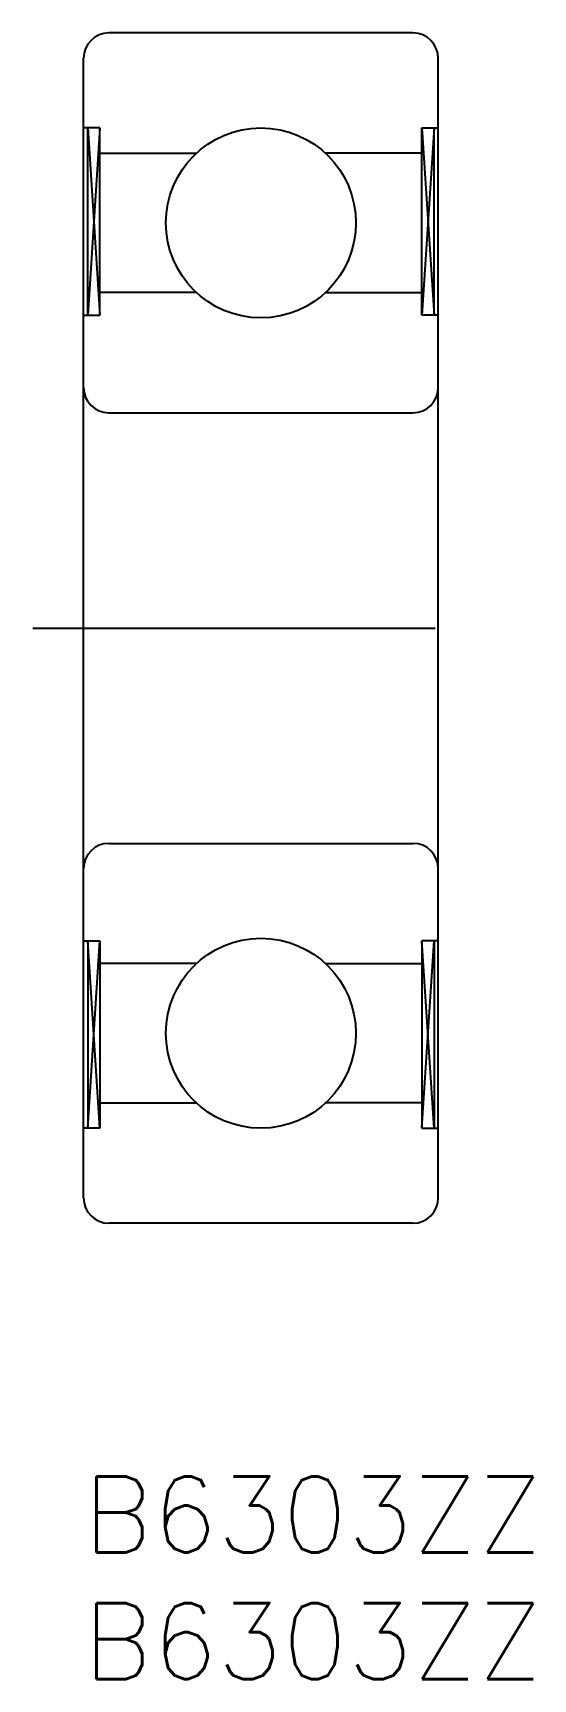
# Model space of a CAD drawing. Extents: x -2 to 17.7, y -8 to 57.
import ezdxf

# ---------------------------------------------------------------- set-up
doc = ezdxf.new("R2010")
doc.units = 0
doc.header["$LTSCALE"] = 0.5
doc.linetypes.add('CENTER', pattern=[50.8, 31.75, -6.35, 6.35, -6.35])
for name, color, linetype in [('MSM_CENTER', 1, 'CENTER'), ('MSM_CONTINUOUS', 7, 'CONTINUOUS'), ('MSM_NARROW', 5, 'CONTINUOUS'), ('MSM_PART_NUMBER', 7, 'CONTINUOUS')]:
    doc.layers.add(name, color=color, linetype=linetype)
doc.styles.get("Standard").update_dxf_attribs({"font": 'txt.shx', "height": 3, "bigfont": 'bigfont.shx'})

# ---------------------------------------------------------------- blocks, each defined once
blk = doc.blocks.new('*U2')
at = {"layer": 'MSM_PART_NUMBER'}
blk.add_text('B6303ZZ', height=3, dxfattribs=at).set_placement((0, -3))
blk = doc.blocks.new('*U3')
at = {"layer": 'MSM_PART_NUMBER'}
blk.add_text('B6303ZZ', height=3, dxfattribs=at).set_placement((0, -8))

msp = doc.modelspace()

# ---------------------------------------------------------------- linework, layer by layer
at = {"layer": 'MSM_CENTER'}
msp.add_line((-2, 33.5), (16, 33.5), dxfattribs=at)
at = {"layer": 'MSM_CONTINUOUS'}
for p, q in [((13, 57), (1, 57)), ((0, 11), (0, 56)), ((14, 11), (14, 56)), ((0.644, 53.25), (0, 53.25)), ((0.161, 45.85), (0.161, 53.25)), ((0.644, 45.85), (0.644, 53.25)), ((13.356, 45.85), (13.356, 53.25)), ((13.356, 53.25), (14, 53.25)), ((13.839, 45.85), (13.839, 53.25)), ((0.644, 52.25), (4.45, 52.25)), ((13.356, 52.25), (9.55, 52.25)), ((4.45, 46.75), (0.644, 46.75)), ((9.55, 46.75), (13.356, 46.75)), ((0, 45.85), (0.644, 45.85)), ((14, 45.85), (13.356, 45.85)), ((1, 42), (13, 42)), ((1, 25), (13, 25)), ((0, 21.15), (0.644, 21.15)), ((0.161, 21.15), (0.161, 13.75)), ((0.644, 21.15), (0.644, 13.75)), ((13.356, 21.15), (13.356, 13.75)), ((14, 21.15), (13.356, 21.15)), ((13.839, 21.15), (13.839, 13.75)), ((4.45, 20.25), (0.644, 20.25)), ((9.55, 20.25), (13.356, 20.25)), ((0.644, 14.75), (4.45, 14.75)), ((13.356, 14.75), (9.55, 14.75)), ((0.644, 13.75), (0, 13.75)), ((13.356, 13.75), (14, 13.75)), ((13, 10), (1, 10))]:
    msp.add_line(p, q, dxfattribs=at)
for centre in [(7, 49.5), (7, 17.5)]:
    msp.add_circle(centre, 3.75, dxfattribs=at)
for centre, start, end in [((1, 56), 90, 180), ((13, 56), 0, 90), ((1, 43), 180, 270), ((13, 43), 270, 0), ((1, 24), 90, 180), ((13, 24), 0, 90), ((1, 11), 180, 270), ((13, 11), 270, 0)]:
    msp.add_arc(centre, 1, start, end, dxfattribs=at)
at = {"layer": 'MSM_NARROW'}
for p, q in [((0.161, 53.25), (0.644, 45.85)), ((0.644, 53.25), (0.161, 45.85)), ((13.839, 53.25), (13.356, 45.85)), ((13.356, 53.25), (13.839, 45.85)), ((0.161, 13.75), (0.644, 21.15)), ((0.644, 13.75), (0.161, 21.15)), ((13.839, 13.75), (13.356, 21.15)), ((13.356, 13.75), (13.839, 21.15))]:
    msp.add_line(p, q, dxfattribs=at)

# ---------------------------------------------------------------- block references
at = {"layer": 'MSM_CONTINUOUS'}
for name in ['*U2', '*U3']:
    msp.add_blockref(name, (0, 0), dxfattribs=at)

doc.saveas('drawing.dxf')
